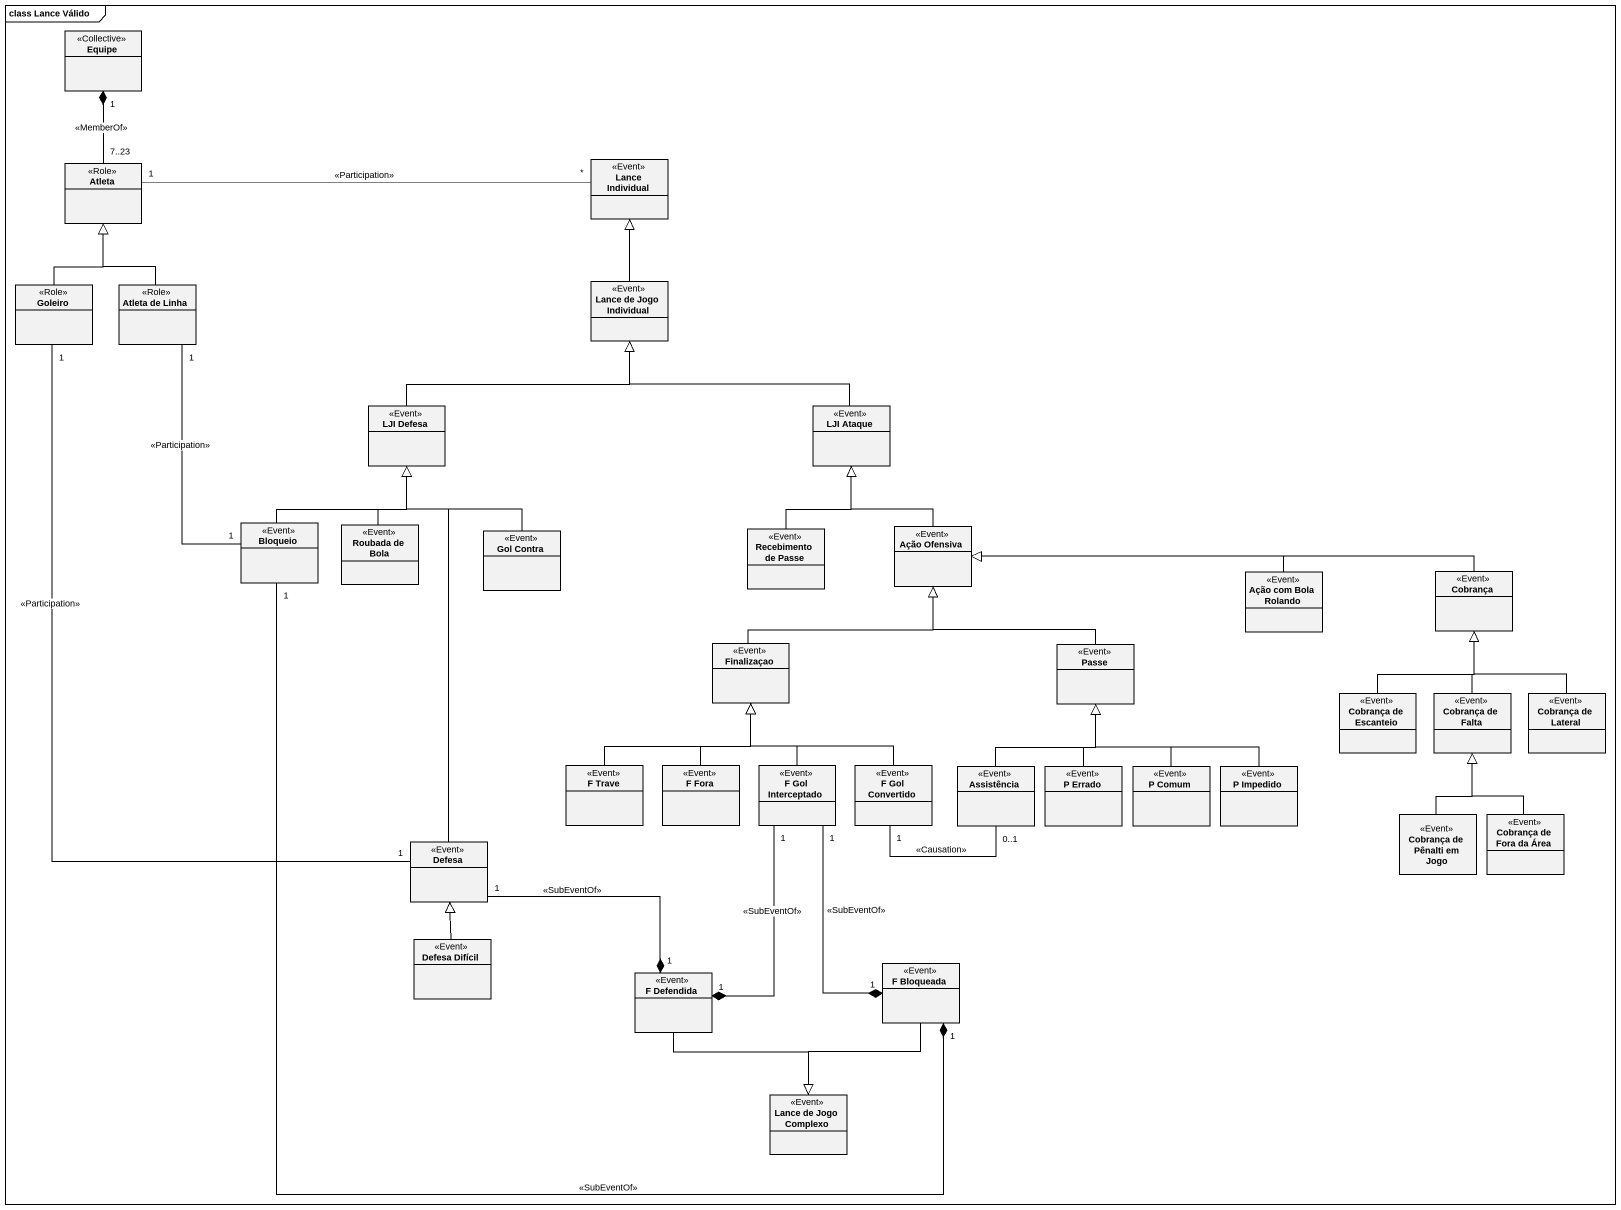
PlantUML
@startuml
mainframe class Lance Válido
hide circle
hide empty members
class Equipe <<Collective>>
class Atleta <<Role>>
class "Lance Individual" as Lance_Individual <<Event>>
class Goleiro <<Role>>
class "Atleta de Linha" as Atleta_de_Linha <<Role>>
class "Lance de Jogo Individual" as Lance_de_Jogo_Individual <<Event>>
class "LJI Defesa" as LJI_Defesa <<Event>>
class "LJI Ataque" as LJI_Ataque <<Event>>
class Bloqueio <<Event>>
class "Roubada de Bola" as Roubada_de_Bola <<Event>>
class "Gol Contra" as Gol_Contra <<Event>>
class "Recebimento de Passe" as Recebimento_de_Passe <<Event>>
class "Ação Ofensiva" as Ação_Ofensiva <<Event>>
class "Ação com Bola Rolando" as Ação_com_Bola_Rolando <<Event>>
class Cobrança <<Event>>
class Finalizaçao <<Event>>
class Passe <<Event>>
class "Cobrança de Escanteio" as Cobrança_de_Escanteio <<Event>>
class "Cobrança de Falta" as Cobrança_de_Falta <<Event>>
class "Cobrança de Lateral" as Cobrança_de_Lateral <<Event>>
class "F Trave" as F_Trave <<Event>>
class "F Fora" as F_Fora <<Event>>
class "F Gol Interceptado" as F_Gol_Interceptado <<Event>>
class "F Gol Convertido" as F_Gol_Convertido <<Event>>
class Assistência <<Event>>
class "P Errado" as P_Errado <<Event>>
class "P Comum" as P_Comum <<Event>>
class "P Impedido" as P_Impedido <<Event>>
class "Cobrança de Pênalti em Jogo" as Cobrança_de_Pênalti_em_Jogo <<Event>>
class "Cobrança de Fora da Área" as Cobrança_de_Fora_da_Área <<Event>>
class Defesa <<Event>>
class "Defesa Difícil" as Defesa_Difícil <<Event>>
class "F Defendida" as F_Defendida <<Event>>
class "F Bloqueada" as F_Bloqueada <<Event>>
class "Lance de Jogo Complexo" as Lance_de_Jogo_Complexo <<Event>>
Equipe "1" *-- "7..23" Atleta : <<MemberOf>>
Atleta "1" -right- "*" Lance_Individual : <<Participation>>
Goleiro -up-|> Atleta
Atleta_de_Linha -up-|> Atleta
Lance_de_Jogo_Individual -up-|> Lance_Individual
LJI_Defesa -right-|> Lance_de_Jogo_Individual
LJI_Ataque -left-|> Lance_de_Jogo_Individual
Bloqueio "1" -up- "1" Atleta_de_Linha : <<Participation>>
Bloqueio -up-|> LJI_Defesa
Roubada_de_Bola -up-|> LJI_Defesa
Gol_Contra -up-|> LJI_Defesa
Recebimento_de_Passe -up-|> LJI_Ataque
Ação_Ofensiva -up-|> LJI_Ataque
Ação_com_Bola_Rolando -left-|> Ação_Ofensiva
Cobrança -left-|> Ação_Ofensiva
Finalizaçao -up-|> Ação_Ofensiva
Passe -up-|> Ação_Ofensiva
Cobrança_de_Escanteio -up-|> Cobrança
Cobrança_de_Falta -up-|> Cobrança
Cobrança_de_Lateral -up-|> Cobrança
F_Trave -up-|> Finalizaçao
F_Fora -up-|> Finalizaçao
F_Gol_Interceptado -up-|> Finalizaçao
F_Gol_Convertido -up-|> Finalizaçao
Assistência -up-|> Passe
Assistência "0..1" -left- "1" F_Gol_Convertido : <<Causation>>
P_Errado -up-|> Passe
P_Comum -up-|> Passe
P_Impedido -up-|> Passe
Cobrança_de_Pênalti_em_Jogo -up-|> Cobrança_de_Falta
Cobrança_de_Fora_da_Área -up-|> Cobrança_de_Falta
Defesa "1" -up- "1" Goleiro : <<Participation>>
Defesa -up-|> LJI_Defesa
Defesa_Difícil -up-|> Defesa
F_Defendida "1" *-up- "1" F_Gol_Interceptado : <<SubEventOf>>
F_Defendida "1" *-left- "1" Defesa : <<SubEventOf>>
F_Defendida --|> Lance_de_Jogo_Complexo
F_Bloqueada "1" *-up- "1" Bloqueio : <<SubEventOf>>
F_Bloqueada "1" *-up- "1" F_Gol_Interceptado : <<SubEventOf>>
F_Bloqueada --|> Lance_de_Jogo_Complexo
@enduml
